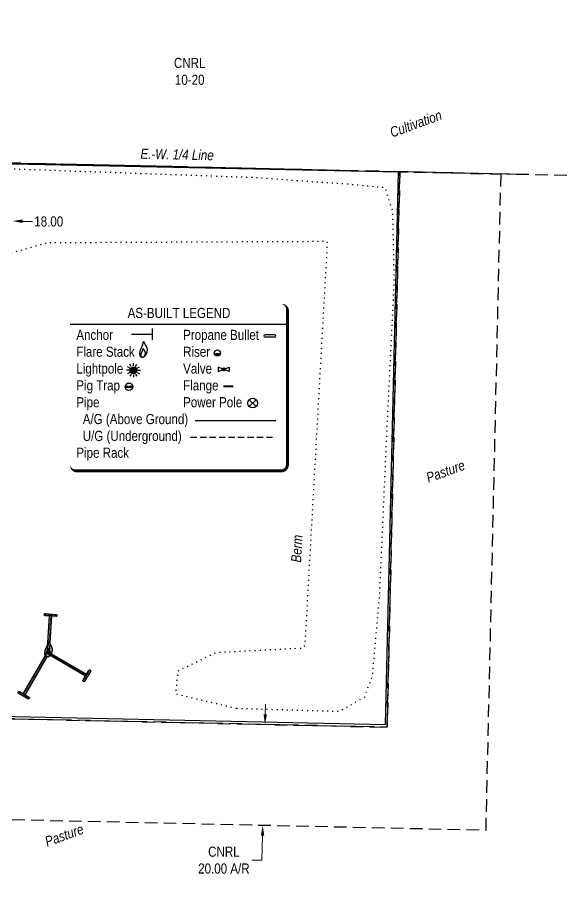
# Model space of a CAD drawing. Extents: x 397736 to 405633, y 6113180 to 6118658.
# Drawn here: x 402209 to 402753, y 6113663 to 6114520 of the extents above; entities that cross this region are included whole.
import ezdxf
from ezdxf.enums import TextEntityAlignment as Align

# ---------------------------------------------------------------- set-up
doc = ezdxf.new("R2010")
doc.units = 0
doc.header["$LTSCALE"] = 5
doc.header["$PDSIZE"] = 0.5
for name, pattern in [('foc-ACCESSROAD', [3.75, 2.5, -1.25]), ('foc-QUARTERLINE', [33, 25, -3, 2, -3]), ('foc-TOPO', [1, 0.2, -0.8]), ('POWERLINE5', [7.8, 2.4, -0.6, 0.6, -0.6, 0.6, -0.6, 2.4]), ('UG_PIPE', [1.875, 1.25, -0.625])]:
    doc.linetypes.add(name, pattern=pattern)
doc.layers.get('Defpoints').update_dxf_attribs({"color": 9})
for name, color, linetype in [('AS-FENCE', 48, 'foc-FENCE'), ('AS-PIPE-UG', 44, 'UG_PIPE'), ('AS-POWER-EXISTING', 72, 'POWERLINE5'), ('AS-SYMBOL', 7, 'Continuous'), ('C-AR', 13, 'foc-ACCESSROAD'), ('C-WS', 13, 'foc-ACCESSROAD'), ('CG-NOTES', 7, 'Continuous'), ('L-SECQ', 8, 'foc-QUARTERLINE'), ('P-TXT', 4, 'Continuous'), ('T-GENERAL', 48, 'foc-TOPO')]:
    doc.layers.add(name, color=color, linetype=linetype)
doc.layers.add('AS-PIPE-AG', color=7, linetype='Continuous', true_color=0x7d00fa)
for name, color, linetype, lineweight in [('C-AR-T', 13, 'Continuous', 9), ('C-WS-T', 13, 'Continuous', 9), ('T-TEXT', 48, 'Continuous', 18)]:
    doc.layers.add(name, color=color, linetype=linetype, lineweight=lineweight)
doc.styles.add('80CG', font='ARIALN.TTF', dxfattribs={"height": 10})
doc.styles.add('80L', font='ARIALN.TTF', dxfattribs={"height": 10})
doc.styles.add('80LS', font='ARIALNI.TTF', dxfattribs={"height": 10})
doc.styles.add('foc-LtypeFont', font='ARIALN.TTF', dxfattribs={"height": 7.35})
doc.linetypes.add('foc-FENCE', pattern='A,10,-1,["X",foc-LtypeFont,S=0.2,R=0,X=-0.625,Y=-0.75],-1.24', length=12.24)
doc.dimstyles.new('Compass 5 000', dxfattribs={"dimscale": 5, "dimtxt": 9, "dimasz": 2, "dimexe": 0.2, "dimexo": 0.0625, "dimgap": 0.5, "dimtad": 0, "dimtih": 1, "dimtoh": 1, "dimzin": 0, "dimdsep": 46, "dimtxsty": '80CG', "dimcen": 0.1, "dimse1": 1, "dimse2": 1, "dimclrd": 256, "dimclrt": 256, "dimaunit": 1, "dimadec": 4, "dimazin": 0, "dimtfac": 0.06, "dimtofl": 0, "dimtmove": 0, "dimatfit": 1, "dimfxl": 0.2, "dimtolj": 1, "dimtzin": 0, "dimlwd": -1, "dimarcsym": 0})

# ---------------------------------------------------------------- blocks, each defined once
blk = doc.blocks.new('*U56')
h = blk.add_hatch(color=255)
h.dxf.hatch_style = 1
edge = h.paths.add_edge_path()
edge.add_arc((-7.66, 4.47), 0.2, 59.7203, 239.7203, ccw=False)
edge.add_line((-7.56, 4.64), (-0.07, 0.27))
edge.add_line((-0.07, 0.27), (-0.27, -0.07))
edge.add_line((-0.27, -0.07), (-7.76, 4.3))
h = blk.add_hatch(color=255)
h.dxf.hatch_style = 1
edge = h.paths.add_edge_path()
edge.add_arc((-0.55, -0.95), 0.2, 149.7203, 329.7203, ccw=False)
edge.add_line((-0.73, -0.85), (-0.07, 0.27))
edge.add_line((-0.07, 0.27), (0.38, 1.05))
edge.add_arc((0.55, 0.95), 0.2, -30.2797, 149.7203, ccw=False)
edge.add_line((0.73, 0.85), (-0.38, -1.05))
at = {"color": 255, "flags": 128}
blk.add_lwpolyline([(-7.76, 4.3, -1), (-7.56, 4.64), (-0.07, 0.27), (-0.27, -0.07)], format="xyb", close=True, dxfattribs=at)
at = {"color": 72, "const_width": 0.1, "flags": 128}
for points in [[(-7.66, 4.47), (0, 0)], [(-0.55, -0.95), (0.55, 0.95)]]:
    blk.add_lwpolyline(points, dxfattribs=at)
at = {"color": 255}
blk.add_lwpolyline([(-0.38, -1.05, -1), (-0.73, -0.85), (-0.07, 0.27), (0.38, 1.05, -1), (0.73, 0.85)], format="xyb", close=True, dxfattribs=at)
blk = doc.blocks.new('*U57')
h = blk.add_hatch(color=255)
h.dxf.hatch_style = 1
edge = h.paths.add_edge_path()
edge.add_arc((4.42, 7.62), 0.2, -30.0887, 149.9113, ccw=False)
edge.add_line((4.59, 7.52), (0.27, 0.07))
edge.add_line((0.27, 0.07), (-0.07, 0.27))
edge.add_line((-0.07, 0.27), (4.24, 7.72))
h = blk.add_hatch(color=255)
h.dxf.hatch_style = 1
edge = h.paths.add_edge_path()
edge.add_arc((-0.95, 0.55), 0.2, 59.9113, 239.9113, ccw=False)
edge.add_line((-0.85, 0.72), (0.27, 0.07))
edge.add_line((0.27, 0.07), (1.05, -0.38))
edge.add_arc((0.95, -0.55), 0.2, -120.0887, 59.9113, ccw=False)
edge.add_line((0.85, -0.72), (-1.05, 0.38))
at = {"color": 255, "flags": 128}
blk.add_lwpolyline([(4.24, 7.72, -1), (4.59, 7.52), (0.27, 0.07), (-0.07, 0.27)], format="xyb", close=True, dxfattribs=at)
at = {"color": 72, "const_width": 0.1, "flags": 128}
for points in [[(4.42, 7.62), (0, 0)], [(-0.95, 0.55), (0.95, -0.55)]]:
    blk.add_lwpolyline(points, dxfattribs=at)
at = {"color": 255}
blk.add_lwpolyline([(-1.05, 0.38, -1), (-0.85, 0.72), (0.27, 0.07), (1.05, -0.38, -1), (0.85, -0.72)], format="xyb", close=True, dxfattribs=at)
blk = doc.blocks.new('*U58')
h = blk.add_hatch(color=255)
h.dxf.hatch_style = 1
edge = h.paths.add_edge_path()
edge.add_arc((1.1, -0.07), 0.2, -93.7339, 86.2661, ccw=False)
edge.add_line((1.08, -0.27), (-0.21, -0.19))
edge.add_line((-0.21, -0.19), (-1.11, -0.13))
edge.add_arc((-1.1, 0.07), 0.2, 86.2661, 266.2661, ccw=False)
edge.add_line((-1.08, 0.27), (1.11, 0.13))
h = blk.add_hatch(color=255)
h.dxf.hatch_style = 1
edge = h.paths.add_edge_path()
edge.add_arc((-0.49, -7.54), 0.2, 176.2661, 356.2661, ccw=False)
edge.add_line((-0.69, -7.53), (-0.21, -0.19))
edge.add_line((-0.21, -0.19), (0.19, -0.21))
edge.add_line((0.19, -0.21), (-0.29, -7.55))
at = {"color": 255}
blk.add_lwpolyline([(1.11, 0.13, -1), (1.08, -0.27), (-0.21, -0.19), (-1.11, -0.13, -1), (-1.08, 0.27)], format="xyb", close=True, dxfattribs=at)
at = {"color": 72, "const_width": 0.1, "flags": 128}
for points in [[(1.1, -0.07), (-1.1, 0.07)], [(-0.49, -7.54), (0, 0)]]:
    blk.add_lwpolyline(points, dxfattribs=at)
at = {"color": 255, "flags": 128}
blk.add_lwpolyline([(-0.29, -7.55, -1), (-0.69, -7.53), (-0.21, -0.19), (0.19, -0.21)], format="xyb", close=True, dxfattribs=at)
blk = doc.blocks.new('FLARE')
h = blk.add_hatch(color=255)
h.dxf.hatch_style = 1
h.paths.add_polyline_path([(0.16, 2.41, 0.114147), (0.13, 2.43), (0.11, 2.44, 0.261551), (0.01, 2.42), (0, 2.41, 0.131268), (-0.03, 2.37), (-0.04, 2.35, 0.041497), (-0.05, 2.33), (-0.05, 2.29, 0.015174), (-0.05, 2.29), (-0.06, 2.24, 0.004376), (-0.06, 2.24), (-0.07, 2.18), (-0.08, 2.11), (-0.09, 2.05), (-0.1, 1.98), (-0.12, 1.91), (-0.14, 1.83), (-0.17, 1.76), (-0.19, 1.68), (-0.22, 1.61), (-0.26, 1.53), (-0.29, 1.46), (-0.32, 1.39), (-0.36, 1.32), (-0.39, 1.25, 0.000505), (-0.39, 1.25), (-0.43, 1.18, 0.002398), (-0.43, 1.18), (-0.46, 1.1, 0.004177), (-0.46, 1.1), (-0.5, 1.03, 0.005735), (-0.5, 1.03), (-0.53, 0.95, 0.006994), (-0.53, 0.95), (-0.56, 0.87, 0.00791), (-0.57, 0.87), (-0.6, 0.78, 0.008323), (-0.6, 0.78), (-0.63, 0.69, 0.008095), (-0.63, 0.68), (-0.66, 0.59, 0.008067), (-0.66, 0.59), (-0.68, 0.49, 0.008387), (-0.68, 0.49), (-0.7, 0.39, 0.009056), (-0.71, 0.38), (-0.72, 0.28, 0.010123), (-0.72, 0.28), (-0.74, 0.18, 0.011689), (-0.74, 0.18), (-0.75, 0.08, 0.013925), (-0.75, 0.08), (-0.75, -0.02, 0.016488), (-0.75, -0.02), (-0.75, -0.11, 0.017255), (-0.75, -0.12), (-0.74, -0.2, 0.01735), (-0.74, -0.2), (-0.73, -0.28, 0.017311), (-0.73, -0.29), (-0.71, -0.36, 0.01715), (-0.71, -0.36), (-0.69, -0.43, 0.016886), (-0.69, -0.44), (-0.66, -0.5, 0.016546), (-0.66, -0.5), (-0.63, -0.56, 0.016164), (-0.63, -0.56), (-0.6, -0.61, 0.016329), (-0.6, -0.62), (-0.57, -0.66, 0.018828), (-0.57, -0.67), (-0.54, -0.71, 0.022087), (-0.53, -0.71), (-0.5, -0.75, 0.025345), (-0.49, -0.76), (-0.46, -0.78, 0.028234), (-0.45, -0.79), (-0.42, -0.82, 0.030298), (-0.41, -0.82), (-0.37, -0.84, 0.031129), (-0.36, -0.85), (-0.32, -0.86, 0.030544), (-0.31, -0.87), (-0.27, -0.88, 0.028465), (-0.26, -0.88), (-0.22, -0.89, 0.025311), (-0.21, -0.89), (-0.16, -0.89, 0.02283), (-0.15, -0.89), (-0.11, -0.89, 0.021226), (-0.1, -0.89), (-0.05, -0.88, 0.020401), (-0.04, -0.88), (0, -0.87, 0.020299), (0.01, -0.87), (0.05, -0.85, 0.020911), (0.06, -0.85), (0.11, -0.83, 0.022277), (0.11, -0.83), (0.15, -0.81, 0.023712), (0.16, -0.8), (0.2, -0.78, 0.022408), (0.21, -0.78), (0.24, -0.75, 0.01993), (0.25, -0.74), (0.28, -0.72, 0.017146), (0.28, -0.71), (0.31, -0.68, 0.014211), (0.32, -0.68), (0.35, -0.64, 0.011221), (0.35, -0.64), (0.37, -0.61, 0.008212), (0.38, -0.61), (0.4, -0.57, 0.005172), (0.4, -0.57), (0.42, -0.54, 0.002523), (0.43, -0.54), (0.45, -0.5, 0.001671), (0.45, -0.5), (0.47, -0.47, 0.001229), (0.47, -0.47), (0.49, -0.44, 0.00075), (0.49, -0.44), (0.51, -0.41, 0.00026), (0.51, -0.41), (0.54, -0.37), (0.56, -0.34), (0.58, -0.3), (0.61, -0.27), (0.63, -0.23, 0.001311), (0.63, -0.23), (0.66, -0.19, 0.003726), (0.66, -0.19), (0.69, -0.15, 0.006065), (0.69, -0.14), (0.72, -0.1, 0.008452), (0.72, -0.1), (0.74, -0.05, 0.010991), (0.75, -0.05), (0.77, 0, 0.013767), (0.77, 0), (0.79, 0.05, 0.016839), (0.8, 0.05), (0.81, 0.1, 0.019104), (0.82, 0.11), (0.83, 0.15, 0.016987), (0.83, 0.16), (0.84, 0.21, 0.013636), (0.84, 0.21), (0.85, 0.26, 0.010244), (0.85, 0.27), (0.86, 0.31, 0.006846), (0.86, 0.32), (0.86, 0.37, 0.003419), (0.86, 0.37), (0.86, 0.41), (0.87, 0.46), (0.87, 0.5), (0.88, 0.54), (0.88, 0.59), (0.89, 0.63, 0.001278), (0.89, 0.63), (0.89, 0.67, 0.004735), (0.89, 0.67), (0.9, 0.71, 0.008354), (0.9, 0.72), (0.9, 0.76, 0.012059), (0.9, 0.76), (0.9, 0.8, 0.015712), (0.9, 0.81), (0.9, 0.85, 0.018457), (0.9, 0.85), (0.9, 0.89, 0.018102), (0.9, 0.9), (0.89, 0.94, 0.016533), (0.89, 0.95), (0.88, 0.99, 0.014576), (0.88, 0.99), (0.87, 1.03, 0.012435), (0.86, 1.04), (0.85, 1.08, 0.010283), (0.85, 1.09), (0.83, 1.13, 0.00824), (0.83, 1.13), (0.81, 1.18, 0.00638), (0.81, 1.18), (0.78, 1.23, 0.004735), (0.78, 1.23), (0.76, 1.29, 0.003388), (0.75, 1.29), (0.73, 1.34, 0.002345), (0.73, 1.34), (0.7, 1.4, 0.001492), (0.7, 1.4), (0.67, 1.46, 0.000746), (0.67, 1.46), (0.63, 1.51), (0.6, 1.57), (0.57, 1.62), (0.55, 1.68), (0.52, 1.73), (0.49, 1.78), (0.47, 1.83), (0.45, 1.87), (0.42, 1.92), (0.4, 1.97), (0.38, 2.02), (0.35, 2.08, 0.000332), (0.35, 2.08), (0.33, 2.13, 0.001849), (0.33, 2.13), (0.3, 2.19, 0.0038), (0.3, 2.19), (0.27, 2.24, 0.006473), (0.27, 2.24), (0.25, 2.29, 0.010865), (0.24, 2.3), (0.22, 2.34, 0.019524), (0.22, 2.34), (0.19, 2.38, 0.041077), (0.18, 2.39)])
at = {"color": 13, "flags": 128}
for points in [[(0.11, -0.72), (0.07, -0.74), (0.03, -0.76), (-0.02, -0.77), (-0.07, -0.78), (-0.11, -0.79), (-0.16, -0.79), (-0.2, -0.79), (-0.25, -0.78), (-0.29, -0.77), (-0.32, -0.76), (-0.36, -0.74), (-0.4, -0.71), (-0.43, -0.68), (-0.46, -0.65), (-0.49, -0.61), (-0.52, -0.56), (-0.54, -0.51), (-0.57, -0.46), (-0.59, -0.4), (-0.61, -0.33), (-0.63, -0.26), (-0.64, -0.19), (-0.65, -0.11), (-0.65, -0.02), (-0.65, 0.07), (-0.64, 0.17), (-0.63, 0.27), (-0.61, 0.36), (-0.58, 0.46), (-0.56, 0.56), (-0.53, 0.66), (-0.5, 0.75), (-0.47, 0.83), (-0.44, 0.91), (-0.41, 0.99), (-0.37, 1.06), (-0.34, 1.13), (-0.3, 1.2), (-0.27, 1.27), (-0.23, 1.34), (-0.2, 1.42), (-0.16, 1.49), (-0.13, 1.57), (-0.1, 1.65), (-0.07, 1.73), (-0.04, 1.8), (-0.02, 1.88), (0, 1.96), (0.01, 2.03), (0.02, 2.1), (0.03, 2.17), (0.04, 2.22), (0.05, 2.27), (0.05, 2.31), (0.06, 2.34), (0.08, 2.35), (0.09, 2.34), (0.11, 2.32), (0.13, 2.29), (0.16, 2.25), (0.18, 2.2), (0.21, 2.14), (0.24, 2.09), (0.26, 2.03), (0.29, 1.98), (0.31, 1.93), (0.33, 1.88), (0.36, 1.83), (0.38, 1.78), (0.41, 1.73), (0.43, 1.68), (0.46, 1.63), (0.49, 1.58), (0.52, 1.52), (0.55, 1.47), (0.58, 1.41), (0.61, 1.35), (0.64, 1.3), (0.67, 1.24), (0.69, 1.19), (0.72, 1.14), (0.74, 1.09), (0.75, 1.05), (0.77, 1), (0.78, 0.96), (0.79, 0.92), (0.8, 0.88), (0.8, 0.84), (0.8, 0.8), (0.8, 0.76), (0.8, 0.72), (0.79, 0.68), (0.79, 0.64), (0.78, 0.6), (0.78, 0.56), (0.77, 0.51), (0.77, 0.47), (0.76, 0.42), (0.76, 0.37), (0.76, 0.33), (0.75, 0.28), (0.74, 0.23), (0.73, 0.18), (0.72, 0.13), (0.7, 0.09), (0.68, 0.04), (0.66, 0), (0.63, -0.05), (0.61, -0.09), (0.58, -0.13), (0.55, -0.17), (0.53, -0.21), (0.5, -0.25), (0.48, -0.28), (0.45, -0.32), (0.43, -0.35), (0.41, -0.38), (0.39, -0.42), (0.37, -0.45), (0.34, -0.48), (0.32, -0.51), (0.3, -0.55), (0.27, -0.58), (0.24, -0.61), (0.21, -0.64), (0.18, -0.67), (0.15, -0.7)], [(0.02, -0.75), (-0.01, -0.76), (-0.03, -0.77), (-0.05, -0.78), (-0.08, -0.78), (-0.11, -0.79), (-0.13, -0.79), (-0.16, -0.79), (-0.18, -0.78), (-0.2, -0.78), (-0.23, -0.77), (-0.25, -0.76), (-0.26, -0.74), (-0.28, -0.73), (-0.3, -0.71), (-0.32, -0.69), (-0.33, -0.66), (-0.35, -0.63), (-0.36, -0.6), (-0.37, -0.57), (-0.39, -0.53), (-0.4, -0.49), (-0.4, -0.45), (-0.41, -0.41), (-0.41, -0.36), (-0.41, -0.31), (-0.4, -0.25), (-0.39, -0.2), (-0.38, -0.14), (-0.37, -0.09), (-0.36, -0.03), (-0.34, 0.02), (-0.32, 0.07), (-0.31, 0.12), (-0.29, 0.16), (-0.27, 0.21), (-0.25, 0.25), (-0.23, 0.29), (-0.21, 0.33), (-0.19, 0.37), (-0.17, 0.41), (-0.15, 0.45), (-0.14, 0.49), (-0.12, 0.53), (-0.1, 0.58), (-0.08, 0.62), (-0.07, 0.66), (-0.06, 0.71), (-0.05, 0.75), (-0.04, 0.79), (-0.03, 0.83), (-0.03, 0.87), (-0.02, 0.9), (-0.02, 0.93), (-0.01, 0.95), (-0.01, 0.96), (0, 0.97), (0.01, 0.96), (0.02, 0.95), (0.03, 0.94), (0.04, 0.91), (0.06, 0.88), (0.07, 0.86), (0.09, 0.82), (0.1, 0.79), (0.12, 0.76), (0.13, 0.74), (0.14, 0.71), (0.16, 0.68), (0.17, 0.65), (0.18, 0.63), (0.2, 0.6), (0.21, 0.57), (0.23, 0.54), (0.25, 0.51), (0.26, 0.47), (0.28, 0.44), (0.3, 0.41), (0.31, 0.38), (0.33, 0.35), (0.34, 0.32), (0.36, 0.29), (0.37, 0.27), (0.38, 0.24), (0.39, 0.22), (0.39, 0.19), (0.4, 0.17), (0.4, 0.15), (0.41, 0.13), (0.41, 0.1), (0.41, 0.08), (0.4, 0.06), (0.4, 0.04), (0.4, 0.01), (0.39, -0.01), (0.39, -0.03), (0.39, -0.06), (0.39, -0.08), (0.38, -0.11), (0.38, -0.14), (0.38, -0.16), (0.38, -0.19), (0.37, -0.22), (0.37, -0.24), (0.36, -0.27), (0.35, -0.3), (0.34, -0.32), (0.32, -0.35), (0.31, -0.37), (0.3, -0.4), (0.28, -0.42), (0.27, -0.44), (0.25, -0.46), (0.24, -0.48), (0.22, -0.5), (0.21, -0.52), (0.2, -0.54), (0.19, -0.56), (0.17, -0.58), (0.16, -0.6), (0.15, -0.61), (0.14, -0.63), (0.12, -0.65), (0.11, -0.67), (0.09, -0.69), (0.08, -0.7), (0.06, -0.72), (0.04, -0.74)]]:
    blk.add_lwpolyline(points, close=True, dxfattribs=at)
blk = doc.blocks.new('as-built legend')
blk.add_hatch(color=13).paths.add_polyline_path([(38.34, 16.13), (32.53, 16.13, 0.774597)])
h = blk.add_hatch(color=13)
h.dxf.hatch_style = 1
edge = h.paths.add_edge_path()
edge.add_arc((-47.68, -0.3), 3.41, 0, 360)
at = {"layer": 'AS-SYMBOL'}
h = blk.add_hatch(color=13, dxfattribs=at)
h.dxf.hatch_style = 1
h.paths.add_polyline_path([(-52.68, -16.7, 1), (-54.93, -16.7, 1)])
h = blk.add_hatch(color=13, dxfattribs=at)
h.dxf.hatch_style = 1
h.paths.add_polyline_path([(-51.67, -16.7, 1), (-49.42, -16.7, 1)])
at = {"color": 1}
blk.add_line((-110.33, 45.29), (104.8, 45.29), dxfattribs=at)
at = {"color": 13}
for p, q in [((92.28, 34.74), (82.68, 34.74)), ((92.28, 32.34), (82.68, 32.34)), ((32.53, 16.13), (38.34, 16.13)), ((-51.42, 1.85), (-53.65, 3.14)), ((-49.84, 3.43), (-51.13, 5.67)), ((-47.68, 4), (-47.68, 6.59)), ((-45.53, 3.43), (-44.24, 5.67)), ((-43.95, 1.85), (-41.71, 3.14)), ((36.2, 2.77), (36.2, -1.63)), ((40.25, 1.15), (36.2, 2.77)), ((43.14, 1.15), (47.2, 2.77)), ((47.2, 2.77), (47.2, -1.63)), ((-51.99, -0.3), (-54.58, -0.3)), ((-51.42, -2.46), (-53.65, -3.75)), ((-49.84, -4.04), (-51.13, -6.28)), ((-47.68, -4.61), (-47.68, -7.2)), ((-45.53, -4.04), (-44.24, -6.28)), ((-43.95, -2.46), (-41.71, -3.75)), ((-43.37, -0.3), (-40.79, -0.3)), ((36.2, -1.63), (40.25, 0)), ((47.2, -1.63), (43.14, 0))]:
    blk.add_line(p, q, dxfattribs=at)
at = {"color": 1, "flags": 128}
blk.add_lwpolyline([(-104.33, -99.93, 3, 3, 0), (98.8, -99.93, 3, 3, 0.414214), (104.8, -93.93, 3, 3, 0), (104.8, 59.29, 3, 0, 0.414214), (98.8, 65.29, 0, 0, 0), (-104.33, 65.29, 0, 0, 0.414214), (-110.33, 59.29, 0, 0, 0), (-110.33, -93.93, 0, 3, 0.414214)], format="xyseb", close=True, dxfattribs=at)
at = {"color": 13, "flags": 128}
for points in [[(-37.58, 12.69), (-37.79, 12.59), (-38, 12.5), (-38.23, 12.43), (-38.46, 12.38), (-38.69, 12.35), (-38.92, 12.34), (-39.14, 12.35), (-39.36, 12.38), (-39.56, 12.44), (-39.75, 12.51), (-39.94, 12.61), (-40.11, 12.74), (-40.27, 12.88), (-40.42, 13.06), (-40.57, 13.25), (-40.71, 13.48), (-40.85, 13.72), (-40.97, 14), (-41.09, 14.29), (-41.19, 14.62), (-41.28, 14.97), (-41.34, 15.35), (-41.38, 15.76), (-41.39, 16.19), (-41.37, 16.65), (-41.33, 17.13), (-41.26, 17.62), (-41.16, 18.11), (-41.05, 18.61), (-40.93, 19.1), (-40.79, 19.57), (-40.64, 20.02), (-40.49, 20.45), (-40.33, 20.85), (-40.16, 21.23), (-39.99, 21.59), (-39.82, 21.95), (-39.65, 22.3), (-39.47, 22.66), (-39.3, 23.01), (-39.12, 23.38), (-38.95, 23.76), (-38.79, 24.14), (-38.63, 24.53), (-38.48, 24.92), (-38.35, 25.3), (-38.24, 25.69), (-38.15, 26.07), (-38.07, 26.44), (-38.02, 26.79), (-37.98, 27.12), (-37.94, 27.41), (-37.9, 27.65), (-37.87, 27.84), (-37.82, 27.97), (-37.75, 28.02), (-37.67, 27.99), (-37.57, 27.89), (-37.46, 27.73), (-37.34, 27.52), (-37.21, 27.28), (-37.08, 27.01), (-36.95, 26.74), (-36.82, 26.46), (-36.7, 26.2), (-36.58, 25.94), (-36.46, 25.69), (-36.34, 25.45), (-36.22, 25.21), (-36.1, 24.96), (-35.98, 24.71), (-35.84, 24.45), (-35.7, 24.18), (-35.55, 23.9), (-35.4, 23.62), (-35.24, 23.33), (-35.09, 23.05), (-34.94, 22.77), (-34.8, 22.5), (-34.67, 22.24), (-34.55, 21.99), (-34.45, 21.75), (-34.36, 21.53), (-34.28, 21.31), (-34.22, 21.11), (-34.17, 20.9), (-34.13, 20.7), (-34.11, 20.51), (-34.11, 20.31), (-34.12, 20.11), (-34.13, 19.91), (-34.16, 19.71), (-34.19, 19.5), (-34.22, 19.29), (-34.25, 19.08), (-34.27, 18.86), (-34.29, 18.63), (-34.31, 18.4), (-34.33, 18.16), (-34.35, 17.92), (-34.38, 17.68), (-34.42, 17.44), (-34.47, 17.2), (-34.54, 16.96), (-34.62, 16.73), (-34.73, 16.5), (-34.84, 16.27), (-34.97, 16.05), (-35.1, 15.84), (-35.24, 15.63), (-35.37, 15.43), (-35.5, 15.24), (-35.63, 15.05), (-35.75, 14.88), (-35.86, 14.71), (-35.97, 14.54), (-36.08, 14.37), (-36.19, 14.21), (-36.3, 14.05), (-36.41, 13.89), (-36.53, 13.72), (-36.65, 13.56), (-36.78, 13.4), (-36.92, 13.24), (-37.07, 13.08), (-37.22, 12.94), (-37.4, 12.81)], [(-38.04, 12.55), (-38.16, 12.49), (-38.28, 12.44), (-38.4, 12.4), (-38.53, 12.37), (-38.66, 12.36), (-38.79, 12.35), (-38.92, 12.36), (-39.04, 12.37), (-39.15, 12.4), (-39.26, 12.45), (-39.36, 12.5), (-39.45, 12.57), (-39.54, 12.65), (-39.63, 12.75), (-39.71, 12.86), (-39.79, 12.99), (-39.87, 13.12), (-39.94, 13.28), (-40, 13.44), (-40.06, 13.63), (-40.11, 13.82), (-40.14, 14.04), (-40.17, 14.26), (-40.17, 14.5), (-40.16, 14.76), (-40.14, 15.03), (-40.1, 15.3), (-40.05, 15.58), (-39.98, 15.86), (-39.91, 16.14), (-39.84, 16.4), (-39.75, 16.65), (-39.67, 16.89), (-39.58, 17.11), (-39.49, 17.33), (-39.39, 17.53), (-39.29, 17.73), (-39.2, 17.93), (-39.1, 18.13), (-39, 18.33), (-38.9, 18.53), (-38.81, 18.74), (-38.71, 18.96), (-38.63, 19.18), (-38.55, 19.39), (-38.47, 19.61), (-38.41, 19.83), (-38.36, 20.04), (-38.32, 20.24), (-38.29, 20.44), (-38.26, 20.63), (-38.24, 20.79), (-38.22, 20.92), (-38.2, 21.03), (-38.17, 21.1), (-38.14, 21.13), (-38.09, 21.11), (-38.04, 21.06), (-37.97, 20.97), (-37.91, 20.85), (-37.83, 20.72), (-37.76, 20.57), (-37.69, 20.41), (-37.61, 20.26), (-37.54, 20.11), (-37.48, 19.97), (-37.41, 19.83), (-37.35, 19.69), (-37.28, 19.55), (-37.21, 19.42), (-37.14, 19.28), (-37.07, 19.13), (-36.99, 18.98), (-36.9, 18.82), (-36.82, 18.66), (-36.73, 18.51), (-36.64, 18.35), (-36.56, 18.19), (-36.48, 18.04), (-36.41, 17.89), (-36.34, 17.75), (-36.29, 17.62), (-36.23, 17.5), (-36.19, 17.38), (-36.16, 17.26), (-36.13, 17.15), (-36.11, 17.03), (-36.1, 16.92), (-36.1, 16.81), (-36.1, 16.7), (-36.11, 16.59), (-36.12, 16.48), (-36.14, 16.36), (-36.16, 16.24), (-36.17, 16.12), (-36.19, 16), (-36.2, 15.87), (-36.21, 15.74), (-36.22, 15.61), (-36.23, 15.48), (-36.25, 15.34), (-36.27, 15.21), (-36.3, 15.07), (-36.33, 14.94), (-36.38, 14.81), (-36.44, 14.68), (-36.51, 14.55), (-36.58, 14.43), (-36.65, 14.31), (-36.73, 14.19), (-36.8, 14.08), (-36.88, 13.97), (-36.95, 13.87), (-37.01, 13.77), (-37.08, 13.67), (-37.14, 13.58), (-37.2, 13.49), (-37.26, 13.4), (-37.32, 13.31), (-37.39, 13.22), (-37.45, 13.12), (-37.52, 13.03), (-37.59, 12.94), (-37.67, 12.85), (-37.75, 12.77), (-37.84, 12.69), (-37.94, 12.61)]]:
    blk.add_lwpolyline(points, close=True, dxfattribs=at)
at = {"color": 13, "const_width": 2, "flags": 128}
blk.add_lwpolyline([(41.29, -16.19), (46.29, -16.19), (51.29, -16.19)], dxfattribs=at)
at = {"color": 13}
for centre, radius in [((35.43, 16.88), 3), ((-47.68, -0.3), 3.41), ((41.7, 0.57), 1.56), ((41.7, 0.57), 0.55)]:
    blk.add_circle(centre, radius, dxfattribs=at)
for centre, start, end in [((82.68, 33.54), 90, 270), ((92.28, 33.54), 270, 90)]:
    blk.add_arc(centre, 1.2, start, end, dxfattribs=at)
at = {"layer": 'AS-PIPE-AG', "flags": 128}
blk.add_lwpolyline([(13.42, -50.16), (93.42, -50.16)], dxfattribs=at)
at = {"layer": 'AS-PIPE-UG', "flags": 128}
blk.add_lwpolyline([(8.96, -66.48), (93.34, -66.48)], dxfattribs=at)
at = {"layer": 'AS-POWER-EXISTING', "linetype": 'Continuous'}
for p, q in [((73.96, -36.16), (67.1, -29.45)), ((67.1, -36.24), (73.96, -29.53))]:
    blk.add_line(p, q, dxfattribs=at)
blk.add_circle((70.49, -32.85), 4.8, dxfattribs=at)
at = {"layer": 'AS-SYMBOL', "color": 72}
blk.add_line((-28.86, 29.87), (-28.86, 40.87), dxfattribs=at)
at = {"layer": 'AS-SYMBOL', "color": 72, "flags": 128}
blk.add_lwpolyline([(-49.49, 35.37), (-28.86, 35.37)], dxfattribs=at)
at = {"layer": 'AS-SYMBOL', "color": 13}
for centre, radius in [((-52.17, -16.72), 3.75), ((-53.8, -16.7), 1.12), ((-50.54, -16.7), 1.12)]:
    blk.add_circle(centre, radius, dxfattribs=at)
at = {"insert": (-60.3, 61.42), "char_height": 10, "attachment_point": 1, "style": '80L'}
blk.add_mtext_dynamic_manual_height_columns('\\pi6.80782;AS-BUILT LEGEND', width=114.8298, gutter_width=45, heights=[0], dxfattribs=at)
at = {"layer": 'CG-NOTES', "char_height": 10, "attachment_point": 1, "style": '80L'}
for s, insert, width in [('Anchor\\PFlare Stack\\PLightpole\\PPig Trap\\PPipe\\P  A/G (Above Ground)\\P  U/G (Underground)\\PPipe Rack', (-104.29, 39.73), 110.2091), ('Propane Bullet\\PRiser\\PValve\\PFlange\\PPower Pole', (1.51, 39.73), 85.1819)]:
    blk.add_mtext(s, dxfattribs=dict(at, insert=insert, width=width))
blk = doc.blocks.new('*D70')
at = {"layer": 'Defpoints', "color": 0, "transparency": 16777216}
for p in [(402114.17, 6114320.87), (402111.55, 6114205.77), (402201.49, 6114203.72)]:
    blk.add_point(p, dxfattribs=at)
at = {"layer": 'P-TXT', "transparency": 16777216}
for p, q in [((402104.17, 6114321.1), (402094.18, 6114321.32)), ((402214.11, 6114318.59), (402224.11, 6114318.36))]:
    blk.add_line(p, q, dxfattribs=at)
for points in [[(402104.21, 6114322.76), (402104.14, 6114319.43), (402114.17, 6114320.87)], [(402214.15, 6114320.26), (402214.07, 6114316.93), (402204.11, 6114318.82)]]:
    blk.add_solid(points, dxfattribs=at)
at = {"layer": 'P-TXT', "transparency": 16777216, "insert": (402240.05, 6114318.36), "char_height": 10, "attachment_point": 5, "style": '80CG'}
blk.add_mtext('\\A1;18.00', dxfattribs=at)
blk = doc.blocks.new('*D79')
at = {"layer": 'C-AR-T', "transparency": 16777216}
for p, q in [((402454.46, 6113830.6), (402454.68, 6113840.6)), ((402451.81, 6113710.67), (402451.27, 6113686.29)), ((402451.27, 6113686.29), (402441.27, 6113686.29))]:
    blk.add_line(p, q, dxfattribs=at)
for points in [[(402452.8, 6113830.64), (402456.13, 6113830.56), (402454.24, 6113820.6)], [(402450.15, 6113710.7), (402453.48, 6113710.63), (402452.03, 6113720.66)]]:
    blk.add_solid(points, dxfattribs=at)
at = {"layer": 'Defpoints', "color": 0, "transparency": 16777216}
for p in [(402381.87, 6113822.2), (402379.66, 6113722.26), (402452.03, 6113720.66)]:
    blk.add_point(p, dxfattribs=at)
at = {"layer": 'C-AR-T', "transparency": 16777216, "insert": (402413.54, 6113686.29), "char_height": 10, "attachment_point": 5, "style": '80CG'}
blk.add_mtext('\\A1;CNRL\\P20.00 A/R', dxfattribs=at)

msp = doc.modelspace()

# ---------------------------------------------------------------- linework, layer by layer
at = {"layer": 'AS-FENCE', "flags": 128}
msp.add_lwpolyline([(401476.067, 6113847.569), (401495.017, 6113837.009), (401509.942, 6113840.684), (401539.022, 6113840.319), (401579.577, 6113841.969), (402573.567, 6113820.489), (402586.557, 6114367.089), (401487.202, 6114389.949)], close=True, dxfattribs=at)
at = {"layer": 'C-AR', "flags": 128}
msp.add_lwpolyline([(402687.645, 6114365.369), (402672.816, 6113715.785), (401573.585, 6113740.08), (401575.794, 6113840.019), (402575.159, 6113817.93), (402587.707, 6114367.579)], close=True, dxfattribs=at)
at = {"layer": 'C-WS', "flags": 128}
msp.add_lwpolyline([(402753.023, 6114363.924), (401895.973, 6114382.87), (401899.014, 6114520.425)], dxfattribs=at)
msp.add_lwpolyline([(402587.738, 6114367.657), (402575.159, 6113817.93), (402025.527, 6113830.078), (402038.077, 6114379.805)], close=True, dxfattribs=at)
at = {"layer": 'L-SECQ', "flags": 128}
msp.add_lwpolyline([(402707.248, 6114365.015), (401488.417, 6114391.954)], dxfattribs=at)
at = {"layer": 'T-GENERAL', "flags": 128}
msp.add_lwpolyline([(402426.232, 6113836.284), (402366.037, 6113850.634), (402368.242, 6113873.674), (402405.917, 6113891.934), (402491.772, 6113896.289), (402493.257, 6113897.954), (402494.117, 6113901.544), (402515.797, 6114290.519), (402515.912, 6114298.494), (402238.207, 6114297.159), (402175.342, 6114279.124), (401904.837, 6114289.714), (401874.452, 6114289.499), (401816.982, 6114285.769), (401670.917, 6114284.449), (401654.502, 6114292.314), (401640.297, 6114331.619), (401671.097, 6114377.179), (401729.167, 6114386.614), (401855.787, 6114381.519), (402075.712, 6114375.809), (402196.977, 6114370.779), (402444.117, 6114362.004), (402536.157, 6114355.509), (402573.057, 6114352.049), (402576.847, 6114339.684), (402580.387, 6114329.584), (402581.967, 6114258.879), (402574.817, 6114112.819), (402567.412, 6113946.994), (402560.372, 6113868.724), (402552.682, 6113847.689), (402527.777, 6113833.294)], close=True, dxfattribs=at)

# ---------------------------------------------------------------- block references
at = {"layer": 'AS-SYMBOL', "xscale": 4.998133849999928, "yscale": 4.998133849999928, "zscale": 4.998133849999928}
for name, p in [('*U58', (402241.912, 6113928.914)), ('FLARE', (402239.452, 6113891.219)), ('*U57', (402215.237, 6113849.499)), ('*U56', (402277.722, 6113868.874))]:
    msp.add_blockref(name, p, dxfattribs=at)
at = {"layer": 'CG-NOTES', "xscale": 0.99962677, "yscale": 0.99962677, "zscale": 0.99962677}
msp.add_blockref('as-built legend', (402371.636, 6114171.461), dxfattribs=at)

# ---------------------------------------------------------------- texts
at = {"layer": 'C-WS-T', "insert": (402379.654, 6114466.904), "char_height": 10, "width": 30.84351, "attachment_point": 5, "style": '80CG'}
msp.add_mtext('\\A1;CNRL\\P10-20', dxfattribs=at)
at = {"layer": 'L-SECQ', "insert": (402367.179, 6114384.618), "char_height": 9.99627, "width": 72.37857, "attachment_point": 5, "rotation": 358.733835, "style": '80CG'}
msp.add_mtext('\\A1;{\\fArial Narrow|b0|i1|c0|p34;E.-W. 1/4 Line}', dxfattribs=at)
at = {"layer": 'T-TEXT', "style": '80LS'}
for s, height, p in [('Cultivation', 9.99626, (402603.608, 6114415.233)), ('Pasture', 9.9963, (402633.013, 6114071.094)), ('Pasture', 9.9963, (402255.414, 6113710.954))]:
    msp.add_text(s, height=height, rotation=20, dxfattribs=at).set_placement(p, align=Align.MIDDLE_CENTER)
at = {"layer": 'T-TEXT', "insert": (402485.806, 6113994.629), "char_height": 9.99627, "width": 27.26581, "attachment_point": 5, "rotation": 86.80985, "style": '80CG'}
msp.add_mtext('\\A1;{\\fArial Narrow|b0|i1|c0|p34;Berm}', dxfattribs=at)

# ---------------------------------------------------------------- dimensions: what is measured, and where the dimension line sits
at = {"layer": 'C-AR-T'}
dim = msp.add_linear_dim(base=(402452.034, 6113720.665), p1=(402381.866, 6113822.202), p2=(402379.658, 6113722.264), angle=268.733835, text='CNRL\\P20.00 A/R', dimstyle='Compass 5 000', dxfattribs=at)
dim.commit()
dim.dimension.update_dxf_attribs({"geometry": '*D79', "text_midpoint": (402413.539, 6113686.29), "dimtype": 161})
at = {"layer": 'P-TXT'}
dim = msp.add_linear_dim(base=(402114.171, 6114320.868), p1=(402201.492, 6114203.724), p2=(402111.549, 6114205.773), angle=178.695045, text='18.00', dimstyle='Compass 5 000', dxfattribs=at)
dim.commit()
dim.dimension.update_dxf_attribs({"geometry": '*D70', "text_midpoint": (402240.047, 6114318.364), "dimtype": 161})

doc.saveas('drawing.dxf')
